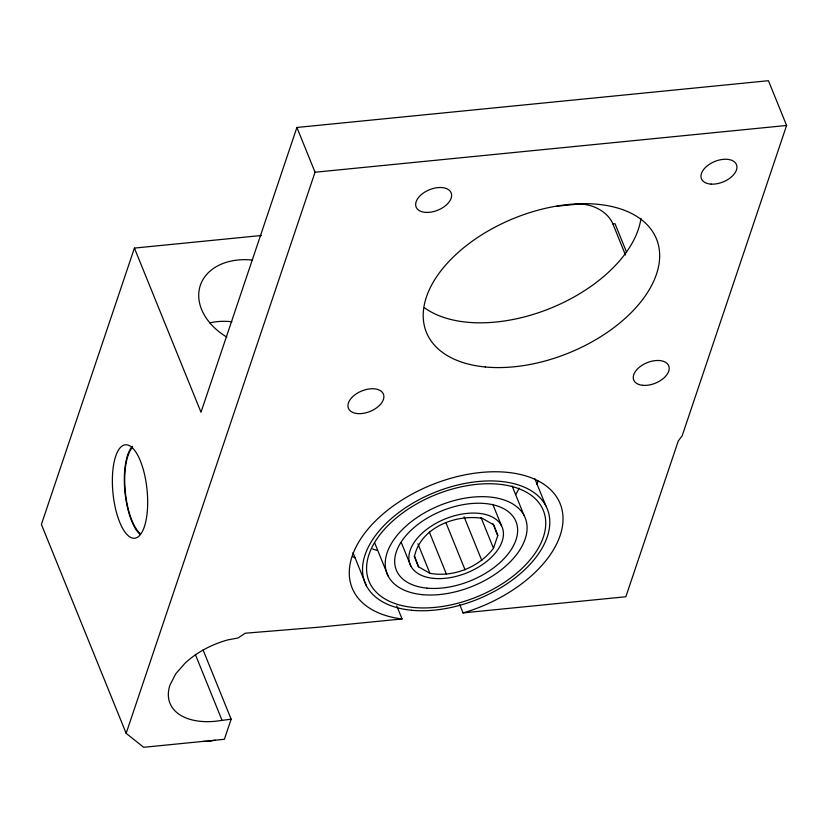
<?xml version="1.0" encoding="UTF-8"?>
<svg xmlns="http://www.w3.org/2000/svg" width="828" height="828" viewBox="0 0 828 828"><rect width="100%" height="100%" fill="white"/><g stroke="black" fill="none" stroke-linecap="round" stroke-linejoin="round"><path stroke-width="1.24" d="M261.555 235.483L134.415 248.089L41.4 524.424L126.146 733.339L143.699 747.291L224.378 739.29L231.147 719.17L203.067 649.928M493.488 548.291L497.773 535.581L493.809 524.9L482.382 518.369C455.762 513.981 420.779 527.488 414.528 556.116L418.492 566.797L429.918 573.328C453.661 577.509 478.843 567.335 493.488 548.291L481.037 517.572M134.415 248.089L200.997 412.24L296.9 127.46L768.436 80.709L786.6 125.473L682.168 435.776L678.287 440.951L625.854 596.75L463.069 612.896L459.706 604.606M126.146 733.339L315.054 172.234L296.9 127.46M463.069 612.896L464.808 612.43A112.235 65.712 -22.1 0 0 554.801 494.388A112.235 65.712 -22.1 0 0 386.521 511.073A112.235 65.712 -22.1 0 0 400.535 618.806L402.066 618.951L396.778 605.92M231.147 719.17L215.622 721.25A64.563 37.798 -22.1 0 1 169.999 684.994L175.712 673.868L185.12 663.104A64.563 37.798 -22.1 0 1 228.062 639.837L237.978 637.995L245.254 633.213L319.059 627.179L402.066 618.951M215.176 740.201L208.853 741.381L202.912 741.422M556.933 206.193L576.205 204.278A29.808 21.59 18.6 0 1 612.896 223.933L615.018 223.715L626.641 252.323M315.054 172.234L786.6 125.473M534.826 478.656L545.88 505.887M512.118 485.974L524.124 515.575M492.815 504.355L501.468 525.666M492.981 523.762L497.773 535.581M464.084 516.807L481.824 560.515M445.888 522.582L465.057 569.84M429.287 531.886L446.54 574.415M417.933 543.789L429.918 573.328M414.176 556.168L418.492 566.797M401.228 542.35L410.833 566.031M374.722 542.971L388.177 576.122M352.976 552.649L366.421 585.81M195.315 654.42L221.945 720.081M612.896 223.933L625.471 254.983M140.191 534.536A46.968 17.119 84.3 0 1 124.831 490.735A46.968 17.119 84.3 0 1 132.314 446.375M140.222 533.584A45.964 16.746 84.3 0 1 125.194 490.725A45.964 16.746 84.3 0 1 132.521 447.306M519.104 488.116A94.082 55.083 -22.1 0 1 515.678 494.647M377.216 550.434A94.082 55.083 -22.1 0 1 372.548 548.954M538.055 481.068A112.235 65.712 -22.1 0 1 536.844 484.37M355.067 557.803A112.235 65.712 -22.1 0 1 352.945 556.789M209.701 322.858A58.602 42.445 18.6 0 1 231.923 321.75M226.841 337.12A58.602 42.445 18.6 0 1 200.335 285.36A58.602 42.445 18.6 0 1 252.695 260.106M640.975 218.354A124.148 72.688 -22.1 0 1 551.759 307.747A124.148 72.688 -22.1 0 1 424.433 307.716M113.508 465.357A46.968 17.119 84.3 0 0 132.822 538.148A46.968 17.119 84.3 0 0 143.689 470.977A46.968 17.119 84.3 0 0 113.508 465.357M411.671 610.267A98.325 57.567 -22.1 0 0 549.761 520.491A98.325 57.567 -22.1 0 0 407.014 506.798A98.325 57.567 -22.1 0 0 411.671 610.267M413.596 607.483A94.082 55.083 -22.1 0 0 545.714 521.578A94.082 55.083 -22.1 0 0 409.135 508.485A94.082 55.083 -22.1 0 0 413.596 607.483M422.456 594.649A74.489 43.615 -22.1 0 0 527.063 526.639A74.489 43.615 -22.1 0 0 418.927 516.258A74.489 43.615 -22.1 0 0 422.456 594.649M426.948 588.139A64.563 37.798 -22.1 0 0 517.614 529.195A64.563 37.798 -22.1 0 0 423.884 520.212A64.563 37.798 -22.1 0 0 426.948 588.139M433.686 578.379A49.659 29.073 -22.1 0 0 503.424 533.035A49.659 29.073 -22.1 0 0 431.336 526.122A49.659 29.073 -22.1 0 0 433.686 578.379M485.26 366.98A124.148 72.688 -22.1 0 0 659.616 253.616A124.148 72.688 -22.1 0 0 479.381 236.332A124.148 72.688 -22.1 0 0 485.26 366.98M642.694 385.31A18.868 11.043 -22.1 0 0 669.2 368.077A18.868 11.043 -22.1 0 0 641.803 365.448A18.868 11.043 -22.1 0 0 642.694 385.31M426.368 212.413A18.868 11.043 -22.1 0 0 451.519 194.218A18.868 11.043 -22.1 0 0 423.046 193.266A18.868 11.043 -22.1 0 0 426.368 212.413M711.066 184.116A18.868 11.043 -22.1 0 0 736.889 166.376A18.868 11.043 -22.1 0 0 708.913 164.617A18.868 11.043 -22.1 0 0 711.066 184.116M357.375 413.565A18.868 11.043 -22.1 0 0 383.881 396.343A18.868 11.043 -22.1 0 0 356.495 393.704A18.868 11.043 -22.1 0 0 357.375 413.565"/></g></svg>
